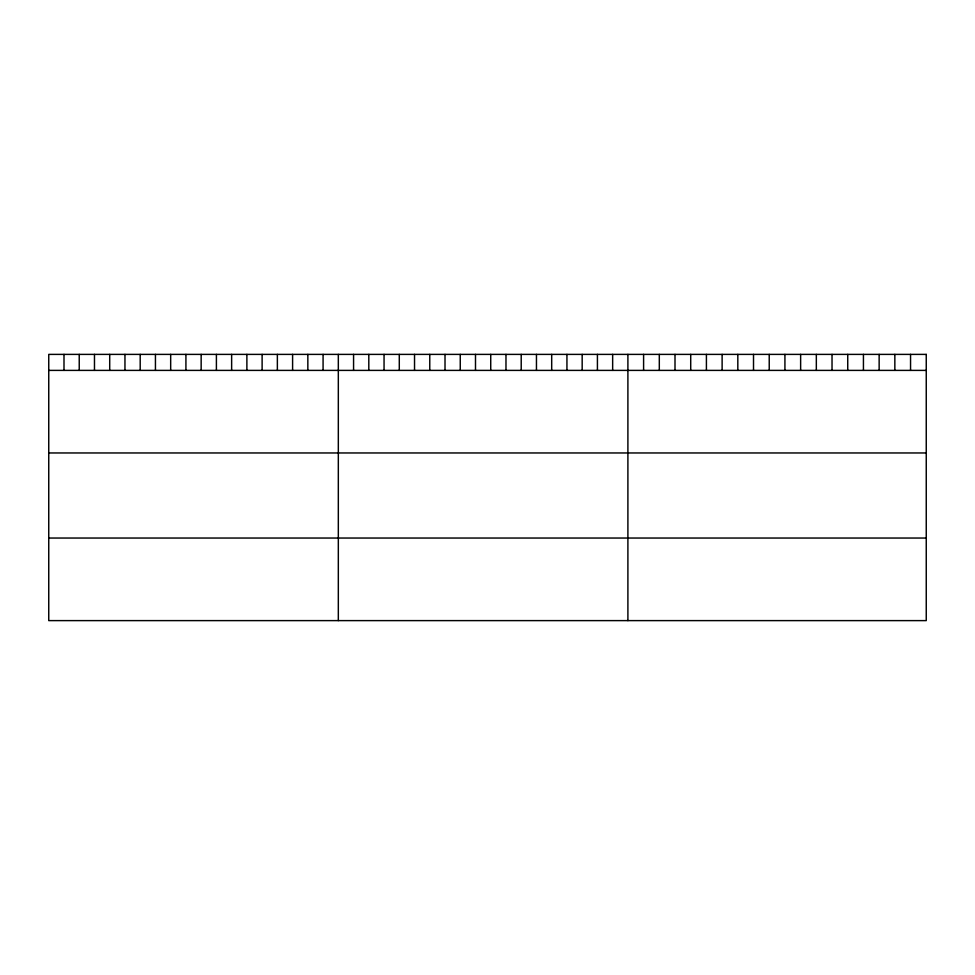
<?xml version="1.0" encoding="UTF-8"?>
<svg xmlns="http://www.w3.org/2000/svg" width="975" height="975" viewBox="0 0 975 975"><rect width="100%" height="100%" fill="white"/><g stroke="black" fill="none" stroke-linecap="round" stroke-linejoin="round"><path stroke-width="1.46" d="M48.75 370.39L926.25 370.39M48.75 452.961L926.25 452.961M48.75 538.042L926.25 538.042M910.553 354.388L910.553 370.39M894.843 354.388L894.843 370.39M879.145 354.388L879.145 370.39M863.436 354.388L863.436 370.39M847.738 354.388L847.738 370.39M832.028 354.388L832.028 370.39M816.331 354.388L816.331 370.39M800.633 354.388L800.633 370.39M784.924 354.388L784.924 370.39M769.226 354.388L769.226 370.39M753.517 354.388L753.517 370.39M737.819 354.388L737.819 370.39M722.122 354.388L722.122 370.39M706.412 354.388L706.412 370.39M690.714 354.388L690.714 370.39M675.005 354.388L675.005 370.39M659.307 354.388L659.307 370.39M643.598 354.388L643.598 370.39M627.9 354.388L627.9 620.612M612.653 354.388L612.653 370.39M597.419 354.388L597.419 370.39M582.173 354.388L582.173 370.39M566.938 354.388L566.938 370.39M551.692 354.388L551.692 370.39M536.457 354.388L536.457 370.39M521.211 354.388L521.211 370.39M505.976 354.388L505.976 370.39M490.73 354.388L490.73 370.39M475.495 354.388L475.495 370.39M460.249 354.388L460.249 370.39M445.014 354.388L445.014 370.39M429.768 354.388L429.768 370.39M414.533 354.388L414.533 370.39M399.287 354.388L399.287 370.39M384.053 354.388L384.053 370.39M368.806 354.388L368.806 370.39M353.572 354.388L353.572 370.39M338.325 354.388L338.325 620.612M323.078 354.388L323.078 370.39M307.844 354.388L307.844 370.39M292.598 354.388L292.598 370.39M277.363 354.388L277.363 370.39M262.117 354.388L262.117 370.39M246.882 354.388L246.882 370.39M231.636 354.388L231.636 370.39M216.401 354.388L216.401 370.39M201.155 354.388L201.155 370.39M185.92 354.388L185.92 370.39M170.674 354.388L170.674 370.39M155.439 354.388L155.439 370.39M140.193 354.388L140.193 370.39M124.958 354.388L124.958 370.39M109.712 354.388L109.712 370.39M94.477 354.388L94.477 370.39M79.231 354.388L79.231 370.39M63.997 354.388L63.997 370.39M926.25 354.388L48.75 354.388L48.75 620.612L926.25 620.612L926.25 354.388"/></g></svg>
